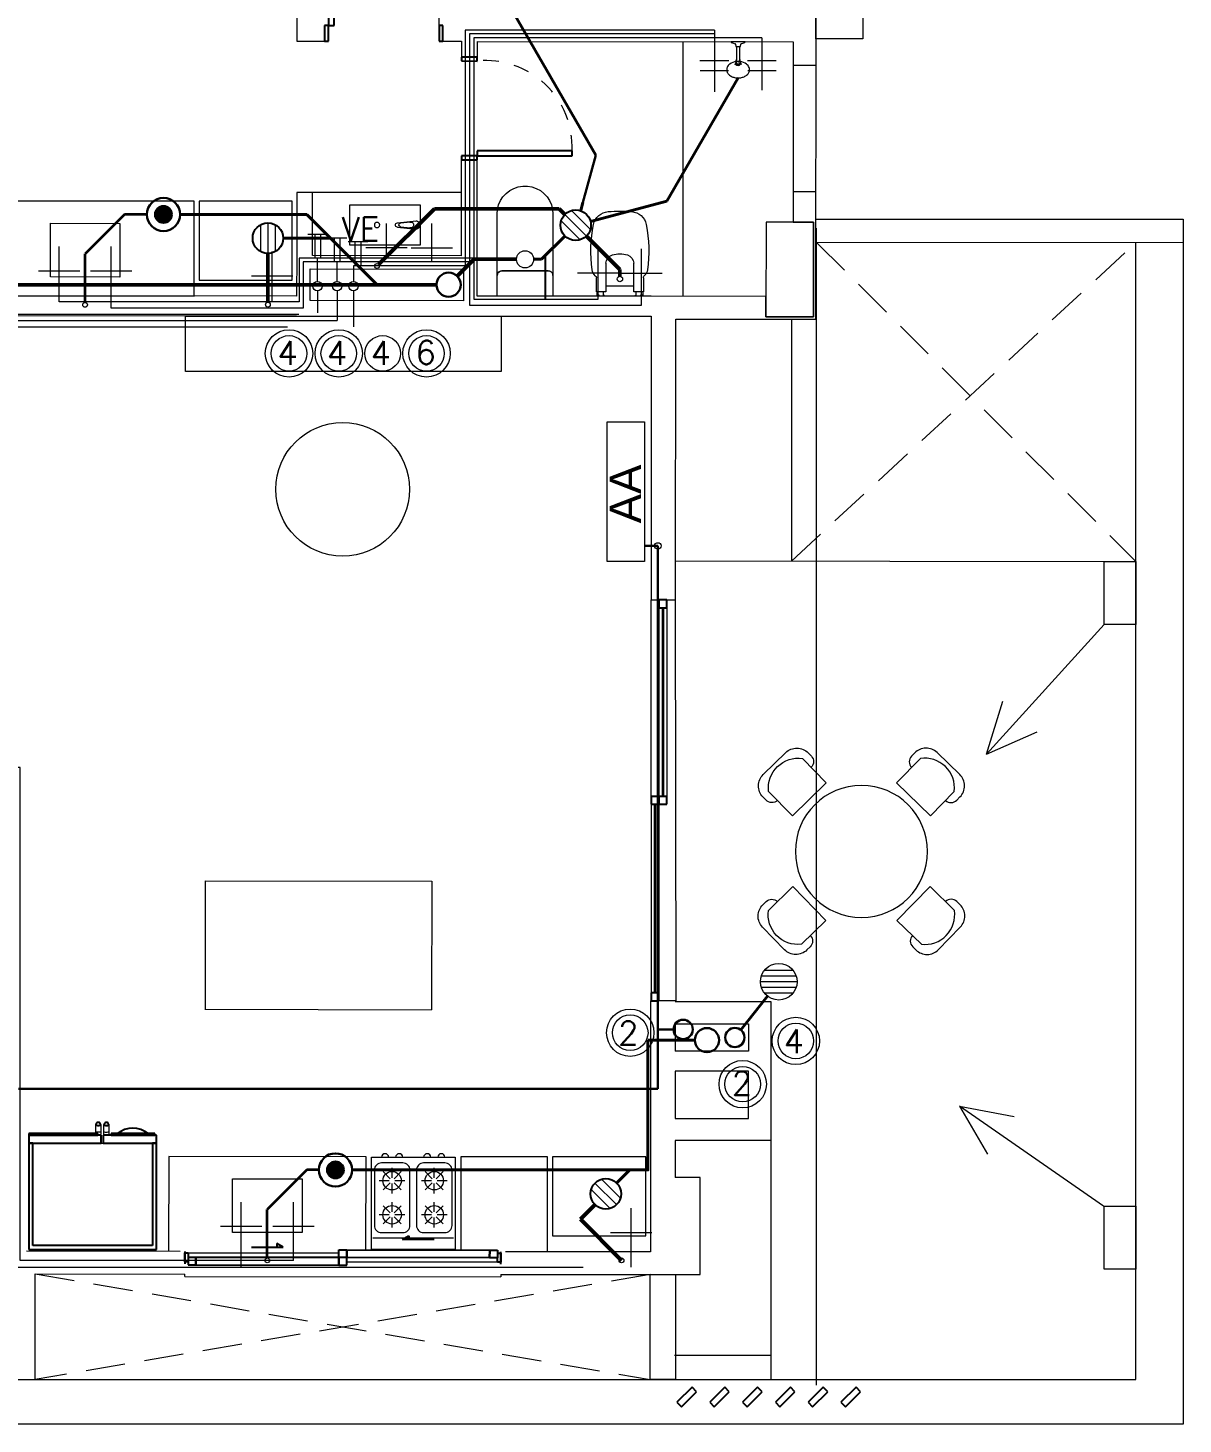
# Model space of a CAD drawing. Header units: millimetres. Extents: x 539 to 842, y -453 to -96.
# Drawn here: x 824.04 to 831.36, y -323.68 to -314.84 of the extents above; entities that cross this region are included whole.
import ezdxf
from ezdxf.enums import TextEntityAlignment as Align

# ---------------------------------------------------------------- set-up
doc = ezdxf.new("R2010")
doc.units = ezdxf.units.MM
doc.header["$LTSCALE"] = 0.1
for name, pattern in [('ACAD_ISO02W100', [15, 12, -3]), ('CONTINUA', [0]), ('HIDDEN', [0.375, 0.25, -0.125]), ('Trazo', [0.00635, 0.003175, -0.003175])]:
    doc.linetypes.add(name, pattern=pattern)
doc.layers.get('0').update_dxf_attribs({"lineweight": 5})
for name, color, linetype, lineweight in [('00-Agua Caliente', 1, 'Continuous', 20), ('00-Agua Fria', 5, 'ACAD_ISO02W100', 20), ('00-Texto AC', 7, 'Continuous', 18), ('00-Texto AF', 7, 'Continuous', 18), ('A-DETL-GENF', 7, 'Continuous', 5), ('A-DOOR', 7, 'Continuous', 5), ('A-GENM', 7, 'Continuous', 5), ('A-GLAZ', 7, 'Continuous', 5), ('A-GLAZ-CURT', 7, 'Continuous', 5), ('A-GLAZ-CWMG', 7, 'Continuous', 5), ('A-GLAZ-SILL', 7, 'Continuous', 5), ('A-WALL', 7, 'Continuous', 5), ('Arq-Equipamiento', 250, 'Continuous', 5), ('Lavarropa', 7, 'HIDDEN', 5), ('MUEBLES', 250, 'Continuous', 5), ('P-SANR-FIXT', 7, 'Continuous', 5)]:
    doc.layers.add(name, color=color, linetype=linetype, lineweight=lineweight)
for name, color, linetype in [('00-Pluvial', 40, 'Continuous'), ('00-Secundario', 24, 'Continuous'), ('00-Ventilacion', 3, 'Continuous'), ('Secundario', 24, 'Continuous'), ('Textos', 7, 'Continuous')]:
    doc.layers.add(name, color=color, linetype=linetype)
doc.layers.add('00-Primario', color=7, linetype='Continuous', true_color=0xff2400)
doc.layers.add('A-DOOR-HDLN', color=5, linetype='Trazo', lineweight=5, true_color=0x0000ff)
doc.styles.add('Romans', font='romans.shx')
doc.styles.get("Standard").update_dxf_attribs({"font": 'arial.ttf'})

# ---------------------------------------------------------------- blocks, each defined once
blk = doc.blocks.new('Family6 - Puerta OBLAK - Baño-2882893-1-TORRE-ARQ-PB')
at = {"layer": 'A-DOOR', "color": 8, "lineweight": 25}
for p, q in [((-0.3, 0.05), (-0.325, 0.05)), ((-0.325, 0.05), (-0.325, -0.05)), ((-0.3, -0.05), (-0.3, 0.05)), ((0.325, 0.05), (0.3, 0.05)), ((0.3, 0.05), (0.3, -0.05)), ((0.325, -0.05), (0.325, 0.05)), ((-0.325, -0.05), (-0.3, -0.05)), ((-0.2685, -0.0508), (-0.3, -0.0508)), ((-0.3, -0.0508), (-0.3, -0.6507)), ((-0.2685, -0.6507), (-0.2685, -0.0508)), ((0.3, -0.05), (0.325, -0.05)), ((-0.3, -0.6507), (-0.2685, -0.6507))]:
    blk.add_line(p, q, dxfattribs=at)
at = {"layer": 'A-DOOR-HDLN', "color": 8}
blk.add_arc((-0.2437, -0.1049), 0.5464, 267.40168, 5.68796, dxfattribs=at)
blk = doc.blocks.new('Family5 - Puerta OPBLAK - Dormitorio-2880729-1-TORRE-ARQ-PB')
at = {"layer": 'A-DOOR', "color": 8, "lineweight": 25}
for p, q in [((-0.35, 0.05), (-0.375, 0.05)), ((-0.375, 0.05), (-0.375, -0.05)), ((-0.35, -0.05), (-0.35, 0.05)), ((0.375, 0.05), (0.35, 0.05)), ((0.35, 0.05), (0.35, -0.05)), ((0.375, -0.05), (0.375, 0.05)), ((-0.375, -0.05), (-0.35, -0.05)), ((0.35, -0.05), (0.315, -0.05)), ((0.315, -0.05), (0.315, -0.75)), ((0.35, -0.75), (0.35, -0.05)), ((0.35, -0.05), (0.375, -0.05)), ((0.315, -0.75), (0.35, -0.75))]:
    blk.add_line(p, q, dxfattribs=at)
at = {"layer": 'A-DOOR-HDLN', "color": 8}
blk.add_arc((0.3017, -0.0967), 0.6534, 175.89838, 271.16402, dxfattribs=at)
blk = doc.blocks.new('Windows_Opening-Slide_UFME_Fenetre_Coulissante_2V - 1_20 x 2_00-2724253-1-TORRE-ARQ-PB')
at = {"layer": 'A-GLAZ', "color": 8, "lineweight": 25}
for p, q in [((-0.5775, 0.1), (-0.3775, 0.1)), ((-0.4175, 0.1231), (-0.4175, 0.1)), ((-0.3775, 0.1), (-0.4175, 0.1231)), ((0.5775, 0.148), (0.3775, 0.148)), ((-1, 0.072), (-1, -0.008)), ((-1, 0.063), (-0.98, 0.063)), ((-1, 0.005), (-1, 0.063)), ((-0.98, 0.005), (-1, 0.005)), ((-0.98, 0.063), (-0.98, 0.034)), ((-0.98, 0.034), (-0.98, -0.014)), ((-0.93, 0.034), (-0.98, 0.034)), ((-0.025, 0.034), (-0.93, 0.034)), ((-0.93, 0.034), (-0.93, -0.014)), ((-0.93, -0.014), (-0.93, 0.034)), ((-0.025, 0.082), (0.025, 0.082)), ((-0.025, 0.034), (-0.025, 0.082)), ((-0.025, -0.014), (-0.025, 0.034)), ((0.025, 0.034), (-0.025, 0.034)), ((-0.025, 0.034), (-0.025, -0.014)), ((0.025, 0.034), (-0.025, 0.034)), ((0.025, 0.034), (0.025, 0.082)), ((0.025, 0.082), (0.93, 0.082)), ((0.025, 0.082), (0.025, 0.034)), ((0.025, -0.014), (0.025, 0.034)), ((0.93, 0.034), (0.025, 0.034)), ((0.93, 0.082), (0.93, 0.034)), ((0.93, 0.082), (0.98, 0.082)), ((0.93, 0.034), (0.93, 0.082)), ((0.98, 0.034), (0.93, 0.034)), ((0.98, 0.082), (0.98, 0.034)), ((0.98, 0.063), (1, 0.063)), ((0.98, 0.005), (0.98, 0.034)), ((1, 0.005), (0.98, 0.005)), ((1, -0.008), (1, 0.072)), ((1, 0.063), (1, 0.005)), ((-0.98, -0.014), (-0.93, -0.014)), ((-0.93, -0.014), (-0.025, -0.014)), ((-0.025, -0.014), (0.025, -0.014))]:
    blk.add_line(p, q, dxfattribs=at)
at = {"layer": 'A-GLAZ', "lineweight": 25}
for p, q in [((0.3775, 0.148), (0.4175, 0.1711)), ((0.4175, 0.1711), (0.4175, 0.148))]:
    blk.add_line(p, q, dxfattribs=at)
at = {"layer": 'A-GLAZ', "color": 8}
for p, q in [((-0.98, 0.063), (-0.025, 0.063)), ((0.98, 0.005), (0.025, 0.005))]:
    blk.add_line(p, q, dxfattribs=at)
at = {"layer": 'A-GLAZ-SILL', "color": 8}
for p, q in [((-1, -0.088), (-1, -0.072)), ((-1, -0.088), (1, -0.088)), ((1, -0.072), (1, -0.088))]:
    blk.add_line(p, q, dxfattribs=at)
blk = doc.blocks.new('GE_Profile_Stainless_Steel_256_cu_ft_Side-by-Side_Refrigerator_ENERGY_STAR_7908 - GE_Profile_Stainless_Steel_256_cu_ft_Side-by-Side_Refrigerator_ENERGY_STAR_7908-2745218-2-TORRE-ARQ- PB _-2_14_')
at = {"layer": 'A-GENM', "color": 8, "lineweight": 25}
for p, q in [((-0.404, 0.4445), (-0.404, -0.2302)), ((0.404, 0.4445), (-0.404, 0.4445)), ((0.404, -0.2302), (0.404, 0.4445)), ((-0.3786, -0.2302), (-0.3786, 0.4191)), ((-0.3786, 0.4191), (0.3786, 0.4191)), ((0.3786, 0.4191), (0.3786, -0.2302)), ((-0.067, -0.2302), (-0.404, -0.2302)), ((-0.404, -0.2302), (-0.404, -0.2805)), ((-0.404, -0.2302), (-0.3786, -0.2302)), ((-0.067, -0.2805), (-0.067, -0.2302)), ((0.404, -0.2302), (-0.0543, -0.2302)), ((-0.0543, -0.2302), (-0.0543, -0.2805)), ((0.3786, -0.2302), (0.404, -0.2302)), ((0.404, -0.2805), (0.404, -0.2302)), ((-0.404, -0.2805), (-0.067, -0.2805)), ((-0.1175, -0.2805), (-0.3937, -0.2805)), ((-0.3937, -0.2805), (-0.3937, -0.2912)), ((-0.3937, -0.2912), (-0.1175, -0.2912)), ((-0.1552, -0.29), (-0.3526, -0.29)), ((-0.1175, -0.2912), (-0.1175, -0.2805)), ((-0.0543, -0.2805), (0.404, -0.2805)), ((0.404, -0.2805), (-0.0316, -0.2805)), ((-0.0316, -0.2805), (-0.0316, -0.2912)), ((-0.0316, -0.2912), (0.404, -0.2912)), ((0.404, -0.2912), (0.404, -0.2805))]:
    blk.add_line(p, q, dxfattribs=at)
at = {"layer": 'A-GENM', "color": 8}
for p, q in [((-0.0543, -0.2302), (-0.067, -0.2302)), ((-0.103, -0.3007), (-0.103, -0.2833)), ((-0.103, -0.3381), (-0.103, -0.3007)), ((-0.103, -0.3451), (-0.103, -0.3381)), ((-0.0712, -0.284), (-0.0712, -0.3014)), ((-0.0712, -0.3014), (-0.0712, -0.3391)), ((-0.0712, -0.3391), (-0.0712, -0.3462)), ((-0.0508, -0.3023), (-0.0508, -0.2849)), ((-0.0508, -0.3399), (-0.0508, -0.3023)), ((-0.0508, -0.347), (-0.0508, -0.3399)), ((-0.0191, -0.2912), (-0.0191, -0.3015)), ((-0.0191, -0.3015), (-0.0191, -0.3389)), ((-0.0191, -0.3389), (-0.0191, -0.346))]:
    blk.add_line(p, q, dxfattribs=at)
at = {"layer": 'A-GENM', "color": 8, "flags": 128}
for points in [[(-0.103, -0.3381), (-0.103, -0.3378), (-0.103, -0.3373), (-0.103, -0.3365), (-0.103, -0.3354), (-0.103, -0.3341), (-0.103, -0.3325), (-0.103, -0.3307), (-0.103, -0.3286), (-0.103, -0.3262), (-0.103, -0.3236), (-0.103, -0.3208), (-0.103, -0.3177), (-0.103, -0.3143), (-0.103, -0.3108), (-0.103, -0.307), (-0.103, -0.303), (-0.103, -0.3007)], [(-0.0191, -0.3015), (-0.0191, -0.3056), (-0.0191, -0.3096), (-0.0191, -0.3132), (-0.0191, -0.3167), (-0.0191, -0.3199), (-0.0191, -0.3229), (-0.0191, -0.3257), (-0.0191, -0.3281), (-0.0191, -0.3304), (-0.0191, -0.3324), (-0.0191, -0.3341), (-0.0191, -0.3356), (-0.0191, -0.3368), (-0.0191, -0.3377), (-0.0191, -0.3384), (-0.0191, -0.3388), (-0.0191, -0.3389)]]:
    blk.add_lwpolyline(points, dxfattribs=at)
at = {"layer": 'A-GENM', "color": 8, "lineweight": 25, "flags": 128}
for points in [[(-0.0712, -0.3462), (-0.0772, -0.3431), (-0.0836, -0.3415), (-0.0903, -0.3413), (-0.0968, -0.3425), (-0.103, -0.3451)], [(-0.103, -0.3451), (-0.1024, -0.3492), (-0.1009, -0.3529), (-0.0985, -0.3562), (-0.0953, -0.3587), (-0.0916, -0.3604), (-0.0876, -0.361), (-0.0836, -0.3606), (-0.0797, -0.3592), (-0.0764, -0.3569), (-0.0738, -0.3538), (-0.072, -0.3501), (-0.0712, -0.3462)], [(-0.0191, -0.346), (-0.0252, -0.3433), (-0.0317, -0.3421), (-0.0384, -0.3423), (-0.0449, -0.344), (-0.0508, -0.347)], [(-0.0508, -0.347), (-0.05, -0.351), (-0.0483, -0.3546), (-0.0456, -0.3577), (-0.0423, -0.36), (-0.0385, -0.3614), (-0.0344, -0.3618), (-0.0304, -0.3612), (-0.0267, -0.3595), (-0.0235, -0.357), (-0.0211, -0.3538), (-0.0196, -0.35), (-0.0191, -0.346)]]:
    blk.add_lwpolyline(points, dxfattribs=at)
at = {"layer": 'A-GENM', "color": 8, "lineweight": 25}
blk.add_arc((-0.2539, -0.1634), 0.1605, 232.06769, 307.93231, dxfattribs=at)
at = {"layer": 'A-GENM', "color": 8}
for centre, start_param, end_param in [((-0.0879, -0.302), 0.990204, 2.086934), ((-0.0341, -0.3028), 1.493351, 2.151389)]:
    blk.add_ellipse(centre, major_axis=(0.0304, 0), ratio=0.707107, start_param=start_param, end_param=end_param, dxfattribs=at)
for points in [[(-0.103, -0.3007), (-0.0991, -0.299), (-0.0915, -0.2973), (-0.0802, -0.298), (-0.074, -0.3001), (-0.0712, -0.3014)], [(-0.0508, -0.3023), (-0.0471, -0.3005), (-0.0396, -0.2984), (-0.0283, -0.2986), (-0.022, -0.3003), (-0.0191, -0.3015)]]:
    blk.add_open_spline(points, degree=3, knots=[0, 0, 0, 0, 0.4, 0.7, 1, 1, 1, 1], dxfattribs=at)
blk = doc.blocks.new('Cocina 51cm')
at = {"layer": 'MUEBLES', "color": 8}
for p, q in [((-0.255, -0.036), (0, -0.036)), ((0, -0.036), (0.255, -0.036)), ((-0.1908, -0.1273), (-0.1462, -0.1718)), ((-0.1335, -0.1035), (-0.1335, -0.1666)), ((-0.0762, -0.1273), (-0.1207, -0.1718)), ((0.0762, -0.1273), (0.1207, -0.1718)), ((0.1335, -0.1035), (0.1335, -0.1666)), ((0.1908, -0.1273), (0.1462, -0.1718)), ((-0.2145, -0.1846), (-0.1515, -0.1846)), ((-0.1462, -0.1973), (-0.1908, -0.2419)), ((-0.1335, -0.2026), (-0.1335, -0.2656)), ((-0.1207, -0.1973), (-0.0762, -0.2419)), ((-0.1154, -0.1846), (-0.0524, -0.1846)), ((0.0524, -0.1846), (0.1154, -0.1846)), ((0.1207, -0.1973), (0.0762, -0.2419)), ((0.1335, -0.2026), (0.1335, -0.2656)), ((0.1462, -0.1973), (0.1908, -0.2419)), ((0.1515, -0.1846), (0.2145, -0.1846)), ((-0.1908, -0.3433), (-0.1462, -0.3879)), ((-0.1335, -0.3196), (-0.1335, -0.3826)), ((-0.0762, -0.3433), (-0.1207, -0.3879)), ((0.0762, -0.3433), (0.1207, -0.3879)), ((0.1335, -0.3196), (0.1335, -0.3826)), ((0.1908, -0.3433), (0.1462, -0.3879)), ((-0.2145, -0.4006), (-0.1515, -0.4006)), ((-0.1462, -0.4134), (-0.1908, -0.4579)), ((-0.1335, -0.4187), (-0.1335, -0.4817)), ((-0.1207, -0.4134), (-0.0762, -0.4579)), ((-0.1154, -0.4006), (-0.0524, -0.4006)), ((0.0524, -0.4006), (0.1154, -0.4006)), ((0.1207, -0.4134), (0.0762, -0.4579)), ((0.1335, -0.4187), (0.1335, -0.4817)), ((0.1462, -0.4134), (0.1908, -0.4579)), ((0.1515, -0.4006), (0.2145, -0.4006))]:
    blk.add_line(p, q, dxfattribs=at)
blk.add_lwpolyline([(-0.265, 0.036), (0.265, 0.036), (0.265, -0.5492), (-0.265, -0.5492)], close=True, dxfattribs=at)
for points in [[(-0.201, -0.5132), (-0.0659, -0.5132, 0.414214), (-0.0209, -0.4682), (-0.0209, -0.117, 0.414214), (-0.0659, -0.072), (-0.201, -0.072, 0.414214), (-0.246, -0.117), (-0.246, -0.4682, 0.414214)], [(0.0659, -0.5132), (0.201, -0.5132, 0.414214), (0.246, -0.4682), (0.246, -0.117, 0.414214), (0.201, -0.072), (0.0659, -0.072, 0.414214), (0.0209, -0.117), (0.0209, -0.4682, 0.414214)]]:
    blk.add_lwpolyline(points, format="xyb", close=True, dxfattribs=at)
for centre in [(-0.1335, -0.1846), (0.1335, -0.1846), (-0.1335, -0.4006), (0.1335, -0.4006)]:
    blk.add_circle(centre, 0.0585, dxfattribs=at)
for centre in [(-0.1782, -0.5492), (-0.0887, -0.5492), (0.0887, -0.5492), (0.1782, -0.5492)]:
    blk.add_arc(centre, 0.0225, 180, 0, dxfattribs=at)
blk = doc.blocks.new('Shower-Valve_Trim-KOHLER-Alteo-K-TS45106 - 2_5 GPM_ 2BZ-Oil-Rubed Nickel-V7-2-TORRE-ARQ- PB _-2_14_')
at = {"layer": 'P-SANR-FIXT', "color": 8}
for p, q in [((2.5274, -14.2181), (2.5169, -14.2613)), ((2.5304, -14.2201), (2.5274, -14.2181)), ((2.5169, -14.2613), (2.5063, -14.3045)), ((2.5063, -14.3045), (2.5099, -14.304)), ((2.5273, -14.281), (2.5422, -14.2823)), ((2.5491, -14.2543), (2.5352, -14.2486)), ((2.5433, -14.2816), (2.544, -14.2785)), ((2.544, -14.2785), (2.5489, -14.2585)), ((2.544, -14.2785), (2.6228, -14.2978)), ((2.5489, -14.2585), (2.5496, -14.2555)), ((2.6277, -14.2778), (2.5489, -14.2585)), ((2.6228, -14.2978), (2.6275, -14.299)), ((2.6273, -14.3012), (2.6353, -14.3032)), ((2.6277, -14.2778), (2.6324, -14.2789)), ((2.6412, -14.2788), (2.6333, -14.2768)), ((2.6353, -14.3032), (2.6403, -14.3044)), ((2.6412, -14.2788), (2.6463, -14.28))]:
    blk.add_line(p, q, dxfattribs=at)
for centre, radius, start, end in [((2.5286, -14.2227), 0.00317, 6.88973, 54.99277), ((2.3096, -14.2492), 0.2237, 0.86448, 6.88973), ((2.697, -14.2785), 0.0469, 98.13329, 131.08312), ((2.696, -14.2716), 0.0399, 63.16756, 98.13329), ((2.6956, -14.2724), 0.0408, 36.25317, 63.16756), ((2.5094, -14.3008), 0.00318, 277.49573, 325.59877), ((2.3275, -14.1762), 0.2237, 325.59877, 331.62402), ((2.527, -14.284), 0.00308, 84.79207, 151.62402), ((2.5364, -14.2458), 0.00308, 180.86448, 247.69643), ((2.5423, -14.2813), 0.000995, 264.79207, 346.24425), ((2.5487, -14.2552), 0.000995, 346.24425, 67.69643), ((2.629, -14.2944), 0.00706, 209.18005, 256.24425), ((2.6316, -14.2837), 0.00706, 76.24425, 123.30845), ((2.7252, -14.3132), 0.0905, 173.6216, 201.40538), ((2.6532, -14.2979), 0.0156, 203.24425, 228.68804), ((2.6423, -14.2962), 0.00848, 256.24425, 285.40268), ((2.7256, -14.3114), 0.0905, 131.08312, 158.8669), ((2.6414, -14.2929), 0.0119, 285.40268, 336.41209), ((2.6547, -14.2917), 0.0156, 103.80047, 129.24425), ((2.6364, -14.3294), 0.0206, 46.321, 64.72443), ((2.6442, -14.2882), 0.00848, 47.08582, 76.24425), ((2.6419, -14.2907), 0.0119, 356.07641, 47.08582), ((2.639, -14.2912), 0.0148, 333.96033, 346.24425), ((2.639, -14.2912), 0.0148, 346.24425, 358.52817), ((2.6544, -14.2561), 0.0206, 267.76407, 286.1675), ((2.6759, -14.2869), 0.0652, 13.90573, 36.25317), ((2.642, -14.2919), 0.0998, 333.27475, 346.24425), ((2.642, -14.2919), 0.0998, 346.24425, 359.21375), ((2.6548, -14.2921), 0.0869, 359.21375, 13.90573), ((2.6846, -14.3292), 0.0469, 201.40538, 234.35521), ((2.6805, -14.3348), 0.0399, 234.35521, 269.32094), ((2.6805, -14.334), 0.0408, 269.32094, 296.23533), ((2.6697, -14.312), 0.0652, 296.23533, 318.58277), ((2.6535, -14.2977), 0.0869, 318.58277, 333.27475)]:
    blk.add_arc(centre, radius, start, end, dxfattribs=at)
for centre, major_axis, start_param, end_param in [((2.63, -14.289), (0.0025, 0.01), 3.141593, 4.712389), ((2.63, -14.289), (0.0025, 0.01), 4.712389, 6.283185), ((2.6499, -14.2938), (0.0042, 0.0171), 2.888228, 4.712389), ((2.6499, -14.2938), (0.00241, 0.00985), 3.041039, 4.712389), ((2.6499, -14.2938), (0.0042, 0.0171), 4.712389, 6.53655), ((2.6499, -14.2938), (0.00241, 0.00985), 4.712389, 6.383739)]:
    blk.add_ellipse(centre, major_axis=major_axis, ratio=0.707107, start_param=start_param, end_param=end_param, dxfattribs=at)
for points in [[(2.6393, -14.2912), (2.6389, -14.2927), (2.6378, -14.2956), (2.6351, -14.2992), (2.632, -14.301), (2.6293, -14.3015), (2.628, -14.3014), (2.6273, -14.3012)], [(2.6393, -14.2912), (2.6397, -14.2897), (2.64, -14.2867), (2.6392, -14.2823), (2.6374, -14.2792), (2.6352, -14.2775), (2.634, -14.277), (2.6333, -14.2768)]]:
    blk.add_open_spline(points, degree=3, knots=[1.570796, 1.570796, 1.570796, 1.570796, 1.963495, 2.356194, 2.748894, 2.945243, 3.141593, 3.141593, 3.141593, 3.141593], dxfattribs=at)
blk = doc.blocks.new('Sanitary_Toilets_Ceramica-Catalano_Zero-70-One-Piece-Close-Coupled-Syphonic - Default-V1-2-TORRE-ARQ- PB _-2_14_')
at = {"layer": 'A-DETL-GENF', "color": 8}
for p, q in [((0.0444, 0.177), (0.0015, 0.177)), ((0.0887, 0.177), (0.0444, 0.177)), ((0.1331, 0.177), (0.0887, 0.177)), ((0.1331, 0.177), (0.1423, 0.1755)), ((0.524, 0.177), (0.1331, 0.177)), ((0.1423, 0.1755), (0.1331, 0.177)), ((0.5531, 0.1746), (0.524, 0.177)), ((0.1423, 0.1755), (0.1507, 0.1713)), ((0.1507, 0.1713), (0.1423, 0.1755)), ((0.1507, 0.1713), (0.1573, 0.1646)), ((0.1573, 0.1646), (0.1507, 0.1713)), ((0.1573, 0.1646), (0.1616, 0.1563)), ((0.1616, 0.1563), (0.1573, 0.1646)), ((0.1616, 0.1563), (0.1631, 0.147)), ((0.1631, 0.147), (0.1616, 0.1563)), ((0.1631, 0.147), (0.1631, -0.147)), ((0.1631, 0.098), (0.1631, 0.147)), ((0.1631, 0.049), (0.1631, 0.098)), ((0.5815, 0.1674), (0.5531, 0.1746)), ((0.6082, 0.1557), (0.5815, 0.1674)), ((0.6327, 0.1397), (0.6082, 0.1557)), ((0.6542, 0.1199), (0.6327, 0.1397)), ((0.6722, 0.0968), (0.6542, 0.1199)), ((0.6861, 0.0711), (0.6722, 0.0968)), ((0.1631, 0), (0.1631, 0.049)), ((0.6956, 0.0435), (0.6861, 0.0711)), ((0.7004, 0.0146), (0.6956, 0.0435)), ((0.7004, -0.0146), (0.7004, 0.0146)), ((0.1631, -0.049), (0.1631, 0)), ((0.1631, -0.098), (0.1631, -0.049)), ((0.6722, -0.0968), (0.6861, -0.0711)), ((0.6861, -0.0711), (0.6956, -0.0435)), ((0.6956, -0.0435), (0.7004, -0.0146)), ((0.1423, -0.1755), (0.1331, -0.177)), ((0.1331, -0.177), (0.1423, -0.1755)), ((0.1507, -0.1713), (0.1423, -0.1755)), ((0.1423, -0.1755), (0.1507, -0.1713)), ((0.1573, -0.1646), (0.1507, -0.1713)), ((0.1507, -0.1713), (0.1573, -0.1646)), ((0.1616, -0.1563), (0.1573, -0.1646)), ((0.1573, -0.1646), (0.1616, -0.1563)), ((0.1631, -0.147), (0.1616, -0.1563)), ((0.1616, -0.1563), (0.1631, -0.147)), ((0.1631, -0.147), (0.1631, -0.098)), ((0.524, -0.177), (0.5531, -0.1746)), ((0.5531, -0.1746), (0.5815, -0.1674)), ((0.5815, -0.1674), (0.6082, -0.1557)), ((0.6082, -0.1557), (0.6327, -0.1397)), ((0.6327, -0.1397), (0.6542, -0.1199)), ((0.6542, -0.1199), (0.6722, -0.0968)), ((0.0015, -0.177), (0.0444, -0.177)), ((0.0444, -0.177), (0.0887, -0.177)), ((0.0887, -0.177), (0.1331, -0.177)), ((0.1331, -0.177), (0.524, -0.177))]:
    blk.add_line(p, q, dxfattribs=at)
blk = doc.blocks.new('Vitreous china bidet _ Debba _ Roca _ 355994xx0 - White - Debba- Roca-2705266-2-TORRE-ARQ- PB _-2_14_')
at = {"layer": 'P-SANR-FIXT', "color": 8}
for p, q in [((0.0357, 0.0802), (0.0357, 0.2622)), ((0.2143, 0.2622), (0.2143, 0.0802)), ((-0.0236, 0.1689), (-0.0236, 0.0802)), ((0.0357, 0.1159), (0.2143, 0.1159)), ((0.2736, 0.0802), (0.2738, 0.1687)), ((-0.0236, 0.0802), (-0.0194, 0.0802)), ((-0.0194, 0.0802), (-0.0194, 0.0596)), ((-0.0194, 0.0802), (0.0221, 0.0802)), ((-0.0194, 0.0596), (-0.006, 0.0596)), ((-0.006, 0.0596), (-0.006, 0.0508)), ((0.0221, 0.0802), (0.0357, 0.0802)), ((0.0221, 0.0596), (0.0221, 0.0802)), ((0.026, 0.0596), (0.0221, 0.0596)), ((0.026, 0.0508), (0.026, 0.0596)), ((0.2143, 0.0802), (0.2279, 0.0802)), ((0.224, 0.0596), (0.2279, 0.0596)), ((0.224, 0.0508), (0.224, 0.0596)), ((0.2279, 0.0802), (0.2694, 0.0802)), ((0.2279, 0.0596), (0.2279, 0.0802)), ((0.256, 0.0508), (0.256, 0.0596)), ((0.256, 0.0596), (0.2694, 0.0596)), ((0.2694, 0.0596), (0.2694, 0.0802)), ((0.2694, 0.0802), (0.2736, 0.0802))]:
    blk.add_line(p, q, dxfattribs=at)
for centre, radius, start, end in [((0.0575, 0.4868), 0.1013, 93.86915, 168.75559), ((0.125, -0.5106), 1.1009, 86.13085, 93.86915), ((0.1925, 0.4868), 0.1013, 11.24441, 86.13085), ((0.8089, 0.3374), 0.8673, 168.75559, 187.87391), ((-0.5589, 0.3374), 0.8673, 352.12609, 11.24441), ((0.1, 0.2529), 0.0649, 110.16908, 171.83092), ((0.1293, 0.1353), 0.1859, 91.32885, 106.15101), ((0.1207, 0.1353), 0.1859, 73.84899, 88.67115), ((0.15, 0.2529), 0.0649, 8.16908, 69.83092), ((0.0086, 0.2267), 0.0594, 187.87391, 225.1331), ((-0.0411, 0.1689), 0.0175, 0, 63.70008), ((0.125, 0.1608), 0.0175, 0, 180), ((0.2904, 0.1686), 0.0167, 126.27151, 179.72849), ((0.2414, 0.2267), 0.0594, 311.25476, 352.12609), ((0.125, 0.1608), 0.0175, 180, 0)]:
    blk.add_arc(centre, radius, start, end, dxfattribs=at)
blk = doc.blocks.new('mesad')
at = {"layer": 'MUEBLES'}
for points in [[(-0.3235, 0.533), (-0.3235, 0.533, 0.414214), (-0.3245, 0.6037), (-0.3454, 0.6241, 0.414214), (-0.4868, 0.6222), (-0.6263, 0.4788, 0.414214), (-0.6244, 0.3374), (-0.6035, 0.3171, 0.414214), (-0.5328, 0.318), (-0.5328, 0.318)], [(0.3235, 0.533), (0.3235, 0.533, -0.414214), (0.3245, 0.6037), (0.3454, 0.6241, -0.414214), (0.4868, 0.6222), (0.6263, 0.4788, -0.414214), (0.6244, 0.3374), (0.6035, 0.3171, -0.414214), (0.5328, 0.318), (0.5328, 0.318)], [(-0.533, -0.3235), (-0.533, -0.3235, 0.414214), (-0.6037, -0.3245), (-0.6241, -0.3454, 0.414214), (-0.6222, -0.4868), (-0.4788, -0.6263, 0.414214), (-0.3374, -0.6244), (-0.3171, -0.6035, 0.414214), (-0.318, -0.5328), (-0.318, -0.5328)], [(0.533, -0.3235), (0.533, -0.3235, -0.414214), (0.6037, -0.3245), (0.6241, -0.3454, -0.414214), (0.6222, -0.4868), (0.4788, -0.6263, -0.414214), (0.3374, -0.6244), (0.3171, -0.6035, -0.414214), (0.318, -0.5328), (0.318, -0.5328)]]:
    blk.add_lwpolyline(points, format="xyb", dxfattribs=at)
for points in [[(-0.5893, 0.3731), (-0.4344, 0.2223), (-0.2251, 0.4372), (-0.3801, 0.5881, 0.490132)], [(0.5893, 0.3731), (0.4344, 0.2223), (0.2251, 0.4372), (0.3801, 0.5881, -0.490132)], [(-0.3731, -0.5893), (-0.2223, -0.4344), (-0.4372, -0.2251), (-0.5881, -0.3801, 0.490132)], [(0.3731, -0.5893), (0.2223, -0.4344), (0.4372, -0.2251), (0.5881, -0.3801, -0.490132)]]:
    blk.add_lwpolyline(points, format="xyb", close=True, dxfattribs=at)
at = {"layer": 'MUEBLES', "ltscale": 1e-05}
blk.add_circle((0, 0), 0.4185, dxfattribs=at)
blk = doc.blocks.new('Bacha 45x25cm')
at = {"layer": 'MUEBLES', "color": 8}
for p, q in [((0.1116, 0.1456), (0.0994, 0.0278)), ((0.1062, 0.0625), (0.1134, 0.1271)), ((0.1367, 0.1258), (0.1438, 0.0625)), ((0.1384, 0.1456), (0.1506, 0.0278))]:
    blk.add_line(p, q, dxfattribs=at)
blk.add_lwpolyline([(0, 0.45), (0.25, 0.45), (0.25, 0), (0, 0)], close=True, dxfattribs=at)
blk.add_circle((0.125, 0.275), 0.0166, dxfattribs=at)
for centre, radius, start, end in [((0.125, 0.1456), 0.0134, 0, 180), ((0.125, 0.1258), 0.0117, 360, 173.64144), ((0.125, 0.0278), 0.0256, 168.17214, 11.82786), ((0.125, 0.0625), 0.0188, 167.28289, 12.84679)]:
    blk.add_arc(centre, radius, start, end, dxfattribs=at)
blk = doc.blocks.new('Montante rectangular - 4x15 a 45_-1095820-TORRE1-1 PISO')
at = {"layer": 'A-GLAZ-CWMG', "lineweight": 25}
for p, q in [((-0.0619, 0.0336), (-0.0336, 0.0619)), ((0.0336, -0.0619), (-0.0619, 0.0336)), ((-0.0336, 0.0619), (0.0619, -0.0336)), ((0.0619, -0.0336), (0.0336, -0.0619))]:
    blk.add_line(p, q, dxfattribs=at)
blk = doc.blocks.new('T1-1 P-2020')
at = {"color": 8, "lineweight": 5}
for p, q in [((4124.4978, 1284.3161), (4124.5037, 1290.201)), ((4121.2148, 1288.4946), (4121.2124, 1286.0774)), ((4121.2124, 1286.0774), (4121.3874, 1286.0772)), ((4122.1374, 1286.0765), (4122.2541, 1286.0763)), ((4122.2541, 1286.0763), (4122.254, 1285.9763)), ((4122.3555, 1285.9762), (4122.3556, 1286.0747)), ((4122.3556, 1286.0747), (4124.3556, 1286.0727)), ((4123.656, 1286.0727), (4123.656, 1284.4602)), ((4124.3556, 1286.0727), (4124.3545, 1284.9312)), ((4122.254, 1285.9763), (4122.2548, 1285.9763)), ((4122.3548, 1285.9762), (4122.3555, 1285.9762)), ((4124.3555, 1285.9257), (4124.4995, 1285.9255)), ((4122.2534, 1285.3263), (4122.2527, 1284.7183)), ((4122.2541, 1285.3263), (4122.2534, 1285.3263)), ((4122.354, 1284.4622), (4122.3549, 1285.3262)), ((4122.3549, 1285.3262), (4122.3541, 1285.3262)), ((4122.3549, 1285.3512), (4122.3549, 1285.3262)), ((4120.5614, 1285.0625), (4119.1815, 1285.0639)), ((4120.5608, 1284.4625), (4120.5614, 1285.0625)), ((4121.2114, 1285.1194), (4121.211, 1284.7194)), ((4121.3114, 1285.1193), (4121.2114, 1285.1194)), ((4121.311, 1284.7193), (4121.3114, 1285.1193)), ((4122.2531, 1285.1183), (4121.3114, 1285.1193)), ((4124.3555, 1285.1257), (4124.4995, 1285.1255)), ((4119.651, 1284.5834), (4119.6513, 1284.9234)), ((4119.6513, 1284.9234), (4120.0913, 1284.923)), ((4120.0913, 1284.923), (4120.091, 1284.583)), ((4124.1835, 1284.9314), (4124.1829, 1284.3314)), ((4124.4835, 1284.9311), (4124.1835, 1284.9314)), ((4124.3545, 1284.9312), (4124.4835, 1284.9311)), ((4124.4835, 1284.9311), (4124.4829, 1284.3311)), ((4124.4829, 1284.3311), (4124.4835, 1284.9311)), ((4121.211, 1284.7194), (4121.2108, 1284.4619)), ((4122.2527, 1284.7183), (4121.311, 1284.7193)), ((4121.2957, 1284.4343), (4121.2959, 1284.6343)), ((4121.2959, 1284.6343), (4122.2677, 1284.6333)), ((4122.2677, 1284.6333), (4122.2675, 1284.4333)), ((4120.091, 1284.583), (4119.651, 1284.5834)), ((4121.2108, 1284.4619), (4117.6552, 1284.4654)), ((4119.1809, 1284.4639), (4120.5608, 1284.4625)), ((4122.2675, 1284.4333), (4121.2957, 1284.4343)), ((4123.4566, 1284.4611), (4122.354, 1284.4622)), ((4124.183, 1284.4604), (4123.4566, 1284.4611)), ((4124.1829, 1284.3314), (4124.183, 1284.4604)), ((4117.6551, 1284.3404), (4121.2106, 1284.3369)), ((4121.2106, 1284.3369), (4122.2674, 1284.3358)), ((4122.2674, 1284.3358), (4123.4565, 1284.3346)), ((4123.4565, 1284.3346), (4123.4554, 1282.538)), ((4124.1829, 1284.3314), (4124.4829, 1284.3311)), ((4124.4829, 1284.3311), (4124.1829, 1284.3314)), ((4123.6108, 1282.538), (4123.6125, 1284.317)), ((4123.6125, 1284.317), (4124.4978, 1284.3161)), ((4120.6321, 1280.7592), (4120.6305, 1279.9453)), ((4120.6321, 1280.7592), (4122.0663, 1280.7563)), ((4122.0663, 1280.7563), (4122.0646, 1279.9424)), ((4123.4522, 1279.9987), (4123.4515, 1279.34)), ((4120.6304, 1279.9453), (4122.0646, 1279.9424)), ((4123.6073, 1279.854), (4123.6073, 1279.6792)), ((4123.6072, 1279.554), (4123.6072, 1279.2542)), ((4123.4515, 1279.34), (4123.4506, 1278.409)), ((4123.6071, 1279.1142), (4123.607, 1278.8798)), ((4120.4004, 1279.012), (4120.3998, 1278.412)), ((4121.6504, 1279.0108), (4120.4004, 1279.012)), ((4121.6498, 1278.4208), (4121.6504, 1279.0108)), ((4122.2504, 1279.0102), (4122.2498, 1278.4202)), ((4122.8004, 1279.0096), (4122.2504, 1279.0102)), ((4122.7998, 1278.4096), (4122.8004, 1279.0096)), ((4120.805, 1278.5316), (4120.8053, 1278.8716)), ((4120.8053, 1278.8716), (4121.2453, 1278.8712)), ((4121.2453, 1278.8712), (4121.245, 1278.5312)), ((4123.7666, 1278.8797), (4123.607, 1278.8798)), ((4123.7655, 1278.2647), (4123.7666, 1278.8797)), ((4121.245, 1278.5312), (4120.805, 1278.5316)), ((4120.4732, 1278.4119), (4119.4998, 1278.4129)), ((4123.4506, 1278.409), (4122.5332, 1278.4099)), ((4119.555, 1277.6004), (4119.5557, 1278.2689)), ((4119.5557, 1278.2689), (4120.5031, 1278.2679)), ((4122.5031, 1278.2659), (4123.5915, 1278.2648)), ((4123.5915, 1278.2648), (4123.7655, 1278.2645)), ((4118.4024, 1277.6015), (4119.555, 1277.6004))]:
    blk.add_line(p, q, dxfattribs=at)
at = {"color": 8, "linetype": 'HIDDEN', "lineweight": 5, "ltscale": 10}
for p, q in [((4124.3441, 1282.7838), (4126.5253, 1284.8008)), ((4124.5037, 1284.8028), (4126.5243, 1282.7819)), ((4123.4505, 1278.2646), (4119.555, 1277.6004)), ((4119.5557, 1278.2689), (4123.4505, 1277.6004))]:
    blk.add_line(p, q, dxfattribs=at)
at = {"color": 8}
for p, q in [((4126.5243, 1277.6004), (4126.5253, 1284.8008)), ((4124.3455, 1284.3168), (4124.3441, 1282.7838)), ((4123.6109, 1282.7845), (4126.3243, 1282.7819)), ((4123.4554, 1282.538), (4123.6108, 1282.538)), ((4123.4554, 1281.2934), (4123.4554, 1282.538)), ((4123.6082, 1282.538), (4123.6125, 1279.9987)), ((4123.6125, 1279.9987), (4123.4554, 1279.9987)), ((4119.555, 1277.6004), (4126.5243, 1277.6004))]:
    blk.add_line(p, q, dxfattribs=at)
for points in [[(4124.4997, 1286.2419), (4124.7964, 1286.2418), (4124.7964, 1286.0918), (4124.4997, 1286.0919)], [(4123.4505, 1278.2646), (4123.6105, 1278.2646), (4123.6105, 1277.6004), (4123.4505, 1277.6004)]]:
    blk.add_lwpolyline(points, close=True, dxfattribs=at)
for points in [[(4124.4985, 1284.9505), (4126.8243, 1284.9505), (4126.8243, 1284.8005), (4124.4983, 1284.8028)], [(4126.3243, 1282.3819), (4126.3243, 1282.7819), (4126.5243, 1282.7819), (4126.5243, 1282.3819), (4126.3243, 1282.3819)], [(4126.3243, 1278.2987), (4126.3243, 1278.6987), (4126.5243, 1278.6987), (4126.5243, 1278.2987), (4126.3243, 1278.2987)]]:
    blk.add_lwpolyline(points, dxfattribs=at)
at = {"color": 8, "lineweight": 5}
for points in [[(4120.5068, 1284.3356), (4122.5068, 1284.3356), (4122.5068, 1283.9856), (4120.5068, 1283.9856), (4120.5068, 1284.3356)], [(4123.6075, 1279.994), (4124.213, 1279.994), (4124.213, 1277.6004)], [(4123.6073, 1279.854), (4124.073, 1279.854), (4124.073, 1279.679), (4123.6073, 1279.6792)], [(4123.6072, 1279.2542), (4124.073, 1279.254), (4124.073, 1279.554), (4123.6072, 1279.554)], [(4124.213, 1279.114), (4123.6071, 1279.1142)], [(4123.6033, 1277.7554), (4124.213, 1277.7554)]]:
    blk.add_lwpolyline(points, dxfattribs=at)
blk.add_circle((4121.5025, 1283.2386), 0.4233, dxfattribs=at)
at = {"layer": 'A-GLAZ-CURT', "color": 8, "lineweight": 18}
for p, q in [((4123.5354, 1282.488), (4123.5254, 1282.488)), ((4123.5254, 1282.488), (4123.5254, 1281.2934)), ((4123.5354, 1281.2934), (4123.5354, 1282.488)), ((4123.4854, 1281.2434), (4123.4754, 1281.2434)), ((4123.4754, 1281.2434), (4123.4754, 1280.0487)), ((4123.4854, 1280.0487), (4123.4854, 1281.2434)), ((4123.5254, 1281.2934), (4123.5354, 1281.2934)), ((4123.4754, 1280.0487), (4123.4854, 1280.0487))]:
    blk.add_line(p, q, dxfattribs=at)
at = {"layer": 'A-GLAZ-CWMG', "color": 8, "lineweight": 25, "extrusion": (0, 0, -1)}
for p, q in [((4123.5554, 1282.538), (4123.5054, 1282.538)), ((4123.5054, 1282.538), (4123.5054, 1282.488)), ((4123.5054, 1282.488), (4123.5554, 1282.488)), ((4123.5554, 1282.488), (4123.5554, 1282.538)), ((4123.5054, 1281.2934), (4123.4554, 1281.2934)), ((4123.4554, 1281.2934), (4123.4554, 1281.2434)), ((4123.4554, 1281.2434), (4123.5054, 1281.2434)), ((4123.5054, 1281.2434), (4123.5054, 1281.2934))]:
    blk.add_line(p, q, dxfattribs=at)
at = {"layer": 'A-GLAZ-CWMG', "color": 8}
for p, q in [((4123.5054, 1282.488), (4123.5054, 1281.2934)), ((4123.5554, 1282.488), (4123.5554, 1281.2934)), ((4123.4554, 1281.2434), (4123.4554, 1280.0487)), ((4123.5054, 1281.2434), (4123.5054, 1280.0487))]:
    blk.add_line(p, q, dxfattribs=at)
at = {"layer": 'A-GLAZ-CWMG', "color": 8, "lineweight": 25}
for p, q in [((4123.5554, 1281.2934), (4123.5054, 1281.2934)), ((4123.5054, 1281.2934), (4123.5054, 1281.2434)), ((4123.5054, 1281.2434), (4123.5554, 1281.2434)), ((4123.5554, 1281.2434), (4123.5554, 1281.2934)), ((4123.5054, 1280.0487), (4123.4554, 1280.0487)), ((4123.4554, 1280.0487), (4123.4554, 1279.9987)), ((4123.4554, 1279.9987), (4123.5054, 1279.9987)), ((4123.5054, 1279.9987), (4123.5054, 1280.0487))]:
    blk.add_line(p, q, dxfattribs=at)
at = {"layer": 'Lavarropa', "color": 8, "linetype": 'CONTINUA', "lineweight": 13}
for points in [[(4121.1825, 1285.0625), (4120.5925, 1285.0625), (4120.5925, 1284.5625), (4121.1825, 1284.5625)], [(4123.4216, 1279.0096), (4122.8316, 1279.0096), (4122.8316, 1278.5096), (4123.4216, 1278.5096)]]:
    blk.add_lwpolyline(points, close=True, dxfattribs=at)
at = {"color": 8, "lineweight": 5}
for name, p, rotation in [('Family5 - Puerta OPBLAK - Dormitorio-2880729-1-TORRE-ARQ-PB', (4121.7624, 1286.1268), 179.9427042777395), ('Shower-Valve_Trim-KOHLER-Alteo-K-TS45106 - 2_5 GPM_ 2BZ-Oil-Rubed Nickel-V7-2-TORRE-ARQ- PB _-2_14_', (4137.2602, 1291.9085), 283.7557496523173), ('Family6 - Puerta OBLAK - Baño-2882893-1-TORRE-ARQ-PB', (4122.3044, 1285.6513), 89.94270428824395), ('GE_Profile_Stainless_Steel_256_cu_ft_Side-by-Side_Refrigerator_ENERGY_STAR_7908 - GE_Profile_Stainless_Steel_256_cu_ft_Side-by-Side_Refrigerator_ENERGY_STAR_7908-2745218-2-TORRE-ARQ- PB _-2_14_', (4119.9193, 1278.8673), 180), ('Cocina 51cm', (4121.9489, 1278.4588), 180.0000005719432), ('Windows_Opening-Slide_UFME_Fenetre_Coulissante_2V - 1_20 x 2_00-2724253-1-TORRE-ARQ-PB', (4121.5031, 1278.3389), 359.9427042803882)]:
    blk.add_blockref(name, p, dxfattribs=dict(at, rotation=rotation))
at = {"color": 8, "lineweight": 5, "xscale": -1}
for name, p, rotation in [('Sanitary_Toilets_Ceramica-Catalano_Zero-70-One-Piece-Close-Coupled-Syphonic - Default-V1-2-TORRE-ARQ- PB _-2_14_', (4122.6572, 1284.4587), 270.0000000457745), ('Bacha 45x25cm', (4121.995, 1285.0377), 90.00000028208164), ('mesad', (4124.7874, 1280.9449), 180)]:
    blk.add_blockref(name, p, dxfattribs=dict(at, rotation=rotation))
blk.add_blockref('Vitreous china bidet _ Debba _ Roca _ 355994xx0 - White - Debba- Roca-2705266-2-TORRE-ARQ- PB _-2_14_', (4123.3828, 1284.4095), dxfattribs=at)
at = {"color": 8, "extrusion": (0, 0, -1), "rotation": 180}
for p in [(-4123.681, 1277.4896), (-4123.8888, 1277.4896), (-4124.0966, 1277.4896), (-4124.3043, 1277.4896), (-4124.5121, 1277.4896), (-4124.7199, 1277.4896)]:
    blk.add_blockref('Montante rectangular - 4x15 a 45_-1095820-TORRE1-1 PISO', p, dxfattribs=at)
blk = doc.blocks.new('LLP')
at = {"layer": '00-Agua Fria', "color": 0, "linetype": 'Continuous', "lineweight": 20}
for p, q in [((-1, 2.4), (1, 2.4)), ((-0.3, 2.4), (-0.3, 0)), ((0.3, 2.4), (0.3, 0))]:
    blk.add_line(p, q, dxfattribs=at)

msp = doc.modelspace()

# ---------------------------------------------------------------- hatches: boundary and pattern name
at = {"layer": '00-Primario', "lineweight": 100}
for points in [[(824.953, -316.0228, 1), (824.8477, -316.0228, 1)], [(826.042, -322.0746, 1), (825.9368, -322.0746, 1)]]:
    msp.add_hatch(color=256, dxfattribs=at).paths.add_polyline_path(points)

# ---------------------------------------------------------------- linework, layer by layer
at = {"color": 8}
msp.add_lwpolyline([(831.3572, -316.2017), (831.3572, -323.6842), (820.1327, -323.6842)], dxfattribs=at)
at = {"layer": '00-Agua Caliente', "color": 1, "linetype": 'Continuous', "lineweight": 20}
for p, q in [((828.3888, -314.8548), (828.3888, -315.2454)), ((828.2975, -315.0482), (828.48, -315.0482)), ((828.2988, -315.1112), (828.4787, -315.1112)), ((826.599, -316.3235), (826.599, -316.0791)), ((824.5697, -316.6155), (824.5697, -316.226)), ((826.4681, -316.2346), (826.7299, -316.2346)), ((827.9283, -316.5984), (827.9283, -316.2398)), ((824.7006, -316.3814), (824.4388, -316.3814)), ((827.7974, -316.3953), (828.0592, -316.3953)), ((825.7237, -322.6473), (825.7237, -322.2778)), ((825.8546, -322.4332), (825.5928, -322.4332))]:
    msp.add_line(p, q, dxfattribs=at)
at = {"layer": '00-Agua Caliente', "linetype": 'ACAD_ISO02W100', "ltscale": 3}
for points in [[(828.3888, -314.8548), (826.8112, -314.8548), (826.8112, -316.3485), (826.103, -316.3485), (826.103, -316.4469)], [(826.103, -316.5069), (826.103, -316.7352)], [(822.0849, -316.7352), (826.103, -316.7352)]]:
    msp.add_lwpolyline(points, dxfattribs=at)
at = {"layer": '00-Agua Caliente', "linetype": 'CONTINUA'}
for points in [[(828.3888, -314.8792), (826.8393, -314.8792), (826.8393, -316.5984), (827.9283, -316.5984)], [(826.8393, -316.3235), (825.7849, -316.3235), (825.7849, -316.6155), (824.5697, -316.6155)], [(825.9997, -316.4469), (825.9997, -316.3235)], [(825.9997, -316.5069), (825.9997, -316.6953)], [(822.1199, -316.6953), (825.9997, -316.6953)], [(825.7237, -322.6473), (823.9936, -322.6473), (823.9936, -319.5257), (822.9867, -319.5257), (822.9867, -317.8189), (820.3247, -317.8189)]]:
    msp.add_lwpolyline(points, dxfattribs=at)
at = {"layer": '00-Agua Caliente', "color": 1, "linetype": 'CONTINUA', "lineweight": 20}
for centre in [(825.9997, -316.4769), (826.103, -316.4769)]:
    msp.add_circle(centre, 0.03, dxfattribs=at)
at = {"layer": '00-Agua Caliente', "color": 1}
for centre, radius in [((826.0106, -316.9029), 0.15), ((826.0106, -316.9029), 0.1127), ((826.2884, -316.9029), 0.1127)]:
    msp.add_circle(centre, radius, dxfattribs=at)
at = {"layer": '00-Agua Fria', "color": 5, "linetype": 'Continuous', "lineweight": 20}
for p, q in [((828.6898, -314.9036), (828.6898, -315.2357)), ((828.5986, -315.0482), (828.7811, -315.0482)), ((828.5999, -315.1112), (828.7798, -315.1112)), ((826.3125, -316.3), (826.3125, -316.0791)), ((824.2391, -316.5756), (824.2391, -316.226)), ((825.5882, -316.5756), (825.5882, -316.2583)), ((826.4434, -316.2346), (826.1816, -316.2346)), ((827.653, -316.5602), (827.653, -316.2398)), ((824.3699, -316.3814), (824.1082, -316.3814)), ((827.7839, -316.3953), (827.5221, -316.3953)), ((825.7191, -316.4138), (825.4574, -316.4138)), ((825.393, -322.6897), (825.393, -322.2778)), ((827.8627, -322.6897), (827.8627, -322.3177)), ((825.5239, -322.4332), (825.2622, -322.4332)), ((827.9936, -322.4731), (827.7319, -322.4731))]:
    msp.add_line(p, q, dxfattribs=at)
at = {"layer": '00-Agua Fria', "color": 5, "lineweight": 25}
msp.add_line((827.3197, -316.5602), (827.3197, -316.2798), dxfattribs=at)
at = {"layer": '00-Agua Fria', "ltscale": 3}
msp.add_line((825.8754, -316.5069), (825.8754, -316.6454), dxfattribs=at)
for points in [[(828.6898, -314.9036), (826.8654, -314.9036), (826.8654, -316.5602), (827.653, -316.5602)], [(826.8654, -316.3), (825.7601, -316.3), (825.7601, -316.5756), (824.2391, -316.5756)], [(825.8754, -316.4469), (825.8754, -316.3)], [(822.1581, -316.6554), (825.8754, -316.6554)], [(822.9586, -317.8509), (822.9586, -319.5531), (823.9576, -319.5531), (823.9576, -322.6897), (827.8627, -322.6897)]]:
    msp.add_lwpolyline(points, dxfattribs=at)
at = {"layer": '00-Agua Fria', "linetype": 'CONTINUA', "lineweight": 20}
for centre, radius in [((825.8754, -316.4769), 0.03), ((825.6954, -316.9029), 0.15), ((825.6954, -316.9029), 0.1127)]:
    msp.add_circle(centre, radius, dxfattribs=at)
at = {"layer": '00-Pluvial', "lineweight": 20}
for p, q in [((830.8565, -318.6203), (830.1125, -319.4411)), ((830.1125, -319.4411), (830.216, -319.1058)), ((830.1125, -319.4411), (830.4337, -319.2997)), ((830.8522, -322.3035), (829.9423, -321.6716)), ((829.9423, -321.6716), (830.1186, -321.9749)), ((829.9423, -321.6716), (830.287, -321.7369))]:
    msp.add_line(p, q, dxfattribs=at)
at = {"layer": '00-Pluvial', "lineweight": 13}
for p, q in [((828.8879, -320.8104), (828.7059, -320.8104)), ((828.913, -320.8824), (828.6809, -320.8824)), ((828.9072, -320.8464), (828.6866, -320.8464)), ((828.9072, -320.9184), (828.6866, -320.9184)), ((828.8879, -320.9544), (828.7059, -320.9544))]:
    msp.add_line(p, q, dxfattribs=at)
at = {"layer": '00-Pluvial', "lineweight": 40}
msp.add_lwpolyline([(828.7251, -320.9736), (828.5567, -321.1876)], dxfattribs=at)
at = {"layer": '00-Pluvial', "lineweight": 20}
for centre, radius in [((828.7969, -320.8824), 0.116), ((828.9049, -321.2574), 0.15), ((828.9049, -321.2574), 0.1127)]:
    msp.add_circle(centre, radius, dxfattribs=at)
at = {"layer": '00-Pluvial', "lineweight": 30}
msp.add_circle((828.5188, -321.2358), 0.0612, dxfattribs=at)
at = {"layer": '00-Primario', "lineweight": 35}
for points in [[(824.6539, -316.0228), (824.4038, -316.2728)], [(824.7952, -316.0228), (824.6538, -316.0228)], [(824.4038, -316.5803), (824.4038, -316.2728)], [(825.8079, -322.0746), (825.5578, -322.3247)], [(825.8843, -322.0746), (825.8079, -322.0746)], [(825.5578, -322.6321), (825.5578, -322.3247)]]:
    msp.add_lwpolyline(points, dxfattribs=at)
at = {"layer": '00-Primario', "lineweight": 40}
for points in [[(825.0054, -316.0228), (825.8085, -316.0228)], [(826.2535, -316.4679), (825.8085, -316.0228)], [(825.6586, -316.1732), (825.9588, -316.1732)], [(827.4426, -316.1594), (827.2951, -316.3069)], [(827.2442, -316.3069), (827.2951, -316.3069)], [(828.2655, -321.2526), (827.9682, -321.2526)], [(827.9682, -321.2526), (827.9682, -322.0746), (827.9682, -322.0746)], [(826.0945, -322.0746), (827.9682, -322.0746)], [(827.7701, -322.1573), (827.8528, -322.0746)]]:
    msp.add_lwpolyline(points, dxfattribs=at)
at = {"layer": '00-Primario', "lineweight": 50}
for points in [[(826.8671, -316.3069), (826.7602, -316.4138)], [(827.136, -316.3069), (826.8671, -316.3069)], [(826.6295, -316.4679), (821.8022, -316.4679)]]:
    msp.add_lwpolyline(points, dxfattribs=at)
at = {"layer": '00-Primario', "lineweight": 30}
for centre, radius in [((824.9003, -316.0228), 0.1051), ((824.9003, -316.0228), 0.0526), ((826.706, -316.4679), 0.0765), ((828.342, -321.2526), 0.0765), ((825.9894, -322.0746), 0.1051), ((825.9894, -322.0746), 0.0526)]:
    msp.add_circle(centre, radius, dxfattribs=at)
at = {"layer": '00-Primario', "lineweight": 20}
for centre, radius in [((827.1901, -316.3069), 0.0541), ((826.5662, -316.9029), 0.1127), ((828.5685, -321.5315), 0.1127)]:
    msp.add_circle(centre, radius, dxfattribs=at)
at = {"layer": '00-Primario', "linetype": 'Continuous', "lineweight": 20}
for centre in [(824.4038, -316.5954), (825.5578, -322.6473)]:
    msp.add_circle(centre, 0.0151, dxfattribs=at)
at = {"layer": '00-Secundario', "lineweight": 15}
for p, q in [((827.5796, -316.1597), (827.4429, -316.023)), ((827.6039, -316.119), (827.4836, -315.9987)), ((825.5155, -316.0877), (825.5155, -316.2579)), ((825.5615, -316.0761), (825.5615, -316.2695)), ((825.6075, -316.0877), (825.6075, -316.2579)), ((827.5389, -316.184), (827.4186, -316.0637)), ((827.6735, -322.133), (827.7938, -322.2533)), ((827.6084, -322.1981), (827.7287, -322.3184)), ((827.6327, -322.1573), (827.7695, -322.2941))]:
    msp.add_line(p, q, dxfattribs=at)
at = {"layer": '00-Secundario', "lineweight": 30}
for points in [[(827.6377, -315.6466), (825.8048, -312.4719)], [(827.557, -315.9476), (827.6377, -315.6466)], [(827.9475, -318.1219), (828.0314, -318.1219)], [(828.0314, -318.1219), (828.0314, -321.5604)], [(828.1302, -321.1846), (828.0314, -321.1846)], [(823.9833, -321.5604), (828.0314, -321.5604)]]:
    msp.add_lwpolyline(points, dxfattribs=at)
at = {"layer": '00-Secundario', "lineweight": 40}
for points in [[(828.0889, -315.9383), (828.5393, -315.1581)], [(827.5436, -315.9976), (827.557, -315.9476)], [(827.6049, -316.0679), (828.0889, -315.9383)]]:
    msp.add_lwpolyline(points, dxfattribs=at)
at = {"layer": '00-Secundario', "lineweight": 50}
for points in [[(826.6159, -315.9862), (826.2635, -316.3385)], [(826.6159, -315.9862), (827.4061, -315.9862)], [(827.4423, -316.0224), (827.4061, -315.9862)], [(827.4426, -316.0227), (827.4423, -316.0224)], [(827.7906, -316.3708), (827.5793, -316.1594)], [(825.5618, -316.5792), (825.5618, -316.2699)], [(827.7906, -316.4145), (827.7906, -316.3708)], [(827.634, -322.2939), (827.5411, -322.3865)], [(827.5411, -322.3865), (827.8009, -322.6473)]]:
    msp.add_lwpolyline(points, dxfattribs=at)
at = {"layer": '00-Secundario', "lineweight": 25}
for centre in [(827.511, -316.0911), (825.5619, -316.1732), (827.7017, -322.2257)]:
    msp.add_circle(centre, 0.0967, dxfattribs=at)
at = {"layer": '00-Secundario', "linetype": 'Continuous', "lineweight": 20}
for centre in [(826.2528, -316.3493), (825.5618, -316.5943), (827.8009, -322.6473)]:
    msp.add_circle(centre, 0.0151, dxfattribs=at)
at = {"layer": '00-Secundario', "linetype": 'CONTINUA', "lineweight": 20}
msp.add_circle((828.0314, -318.1219), 0.02, dxfattribs=at)
at = {"layer": '00-Secundario', "lineweight": 30}
msp.add_circle((828.1914, -321.1846), 0.0612, dxfattribs=at)
at = {"layer": '00-Ventilacion', "color": 3, "lineweight": 20}
for centre in [(826.5662, -316.9029), (828.5685, -321.5315)]:
    msp.add_circle(centre, 0.15, dxfattribs=at)
at = {"layer": 'A-WALL', "color": 8, "lineweight": 5}
msp.add_line((829.0366, -323.4378), (829.0366, -316.1104), dxfattribs=at)
at = {"layer": 'Arq-Equipamiento', "color": 8, "linetype": 'CONTINUA', "lineweight": 13}
msp.add_lwpolyline([(827.711, -317.3371), (827.9475, -317.3371), (827.9475, -318.2219), (827.711, -318.2219)], close=True, dxfattribs=at)
at = {"layer": 'Secundario', "lineweight": 20}
for radius in [0.15, 0.1127]:
    msp.add_circle((827.8561, -321.2055), radius, dxfattribs=at)

# ---------------------------------------------------------------- block references
at = {"color": 2}
msp.add_blockref('T1-1 P-2020', (-3295.4671, -1601.0022), dxfattribs=at)
at = {"layer": '00-Agua Caliente', "color": 1, "linetype": 'Continuous', "lineweight": 20, "xscale": -0.0625, "yscale": 0.0625, "zscale": 0.0625}
for p in [(825.9991, -316.3235), (826.1319, -316.3471)]:
    msp.add_blockref('LLP', p, dxfattribs=at)
at = {"layer": '00-Agua Fria', "linetype": 'Continuous', "lineweight": 20, "xscale": -0.0625, "yscale": 0.0625, "zscale": 0.0625}
msp.add_blockref('LLP', (825.8767, -316.3), dxfattribs=at)

# ---------------------------------------------------------------- texts
at = {"color": 8, "insert": (827.725, -317.9795), "char_height": 0.2, "attachment_point": 1, "rotation": 90}
msp.add_mtext_dynamic_manual_height_columns('AA', width=1, gutter_width=12.5, heights=[0], dxfattribs=at)
at = {"layer": '00-Texto AC', "style": 'Romans'}
for p in [(825.9349, -316.9761), (826.2127, -316.9761)]:
    msp.add_text('4', height=0.15, rotation=360, dxfattribs=at).set_placement(p)
at = {"layer": '00-Texto AF', "style": 'Romans'}
msp.add_text('VE', height=0.15, dxfattribs=at).set_placement((826.1477, -316.1155), align=Align.MIDDLE_CENTER)
msp.add_text('4', height=0.15, rotation=360, dxfattribs=at).set_placement((825.622, -316.9744))
at = {"layer": 'Textos', "style": 'Romans'}
for s, p in [('6', (826.4968, -316.9722)), ('2', (827.7795, -321.2831)), ('4', (828.8282, -321.335)), ('2', (828.4991, -321.6008))]:
    msp.add_text(s, height=0.15, rotation=360, dxfattribs=at).set_placement(p)

doc.saveas('drawing.dxf')
